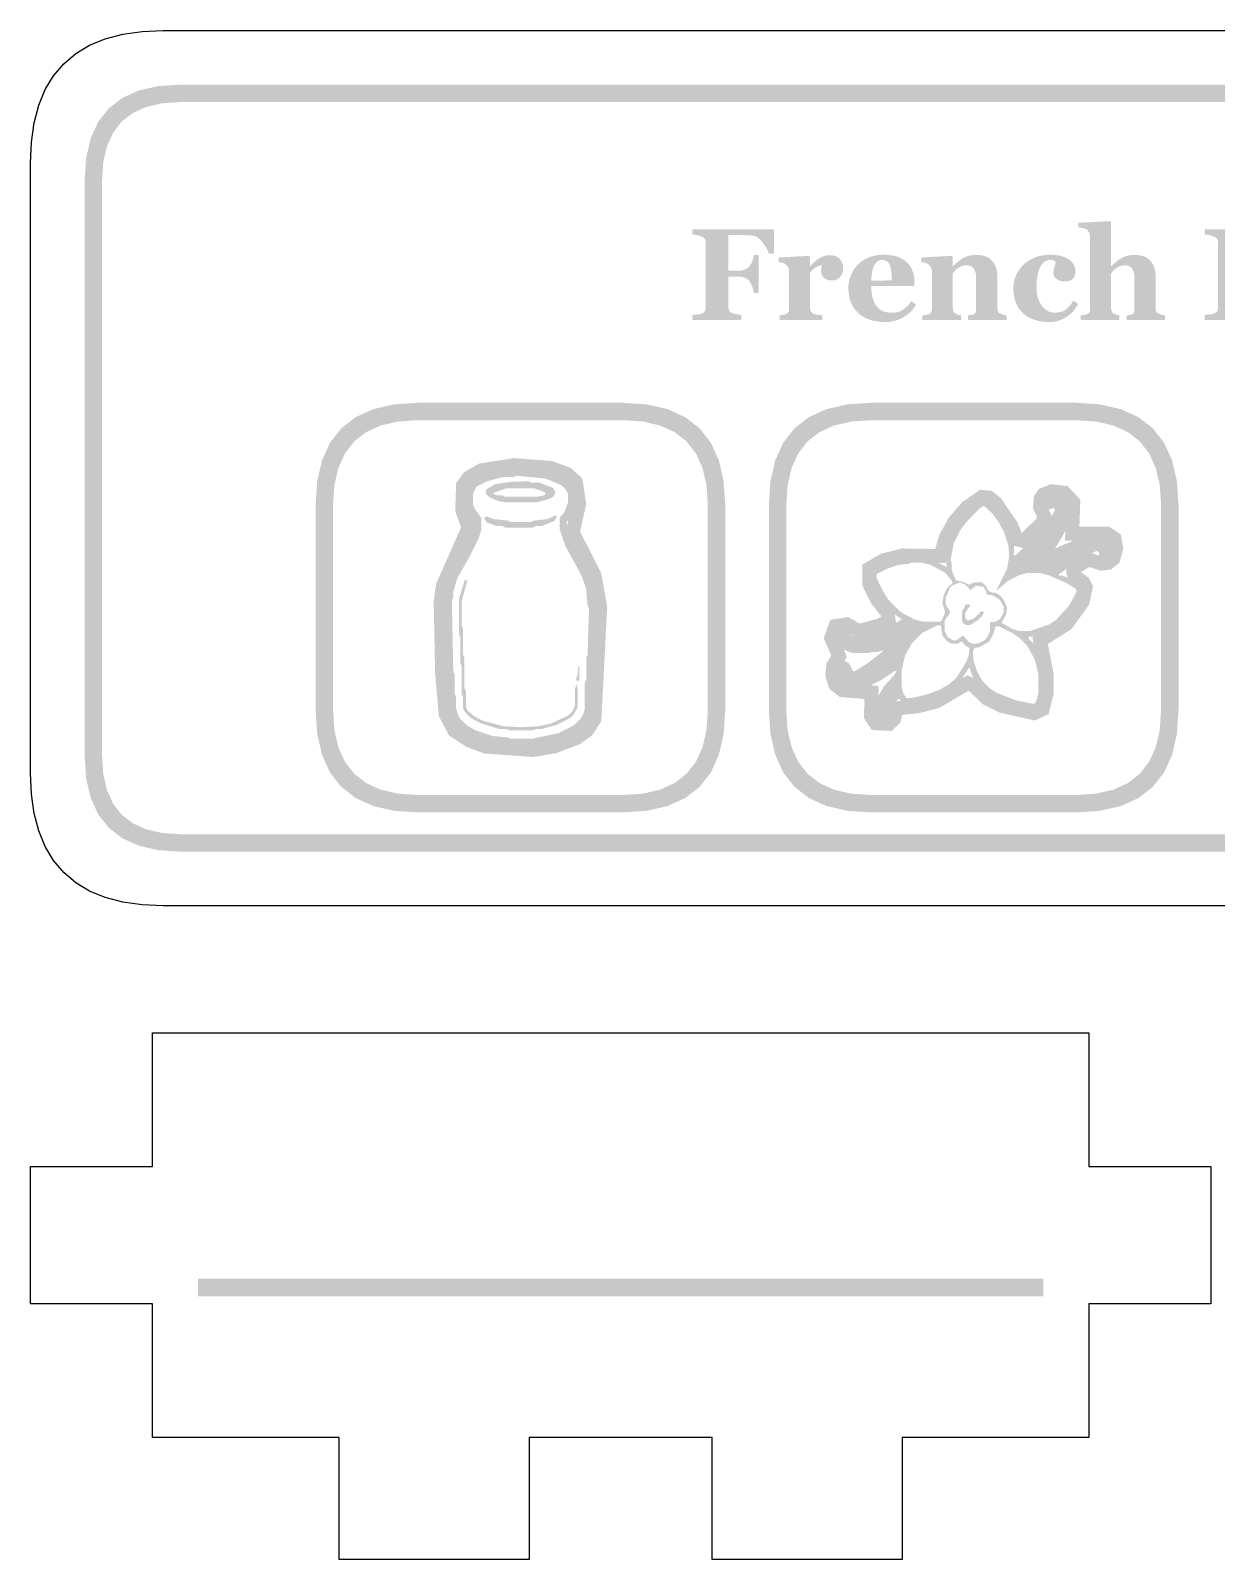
# Model space of a CAD drawing. Header units: millimetres. Extents: x 6 to 441, y 6 to 299.
# Drawn here: x 281.96 to 309.17, y 7.96 to 43.04 of the extents above; entities that cross this region are included whole.
import ezdxf

# ---------------------------------------------------------------- set-up
doc = ezdxf.new("R2010")
doc.units = ezdxf.units.MM
doc.layers.add('CUT', color=1, linetype='Continuous')
doc.layers.add('RASTER', color=7, linetype='Continuous')

msp = doc.modelspace()

# ---------------------------------------------------------------- hatches: boundary and pattern name
at = {"layer": 'RASTER'}
h = msp.add_hatch(color=7, dxfattribs=at)
h.paths.add_polyline_path([(283.2, 39.6), (283.234, 40.116), (283.338, 40.563), (283.509, 40.941), (283.75, 41.25), (284.059, 41.491), (284.438, 41.663), (284.884, 41.766), (285.4, 41.8), (342.6, 41.8), (343.116, 41.766), (343.563, 41.662), (343.941, 41.491), (344.25, 41.25), (344.491, 40.941), (344.663, 40.563), (344.766, 40.116), (344.8, 39.6), (344.8, 26.4), (344.766, 25.884), (344.662, 25.438), (344.491, 25.059), (344.25, 24.75), (343.941, 24.509), (343.563, 24.337), (343.116, 24.234), (342.6, 24.2), (285.4, 24.2), (284.884, 24.234), (284.438, 24.338), (284.059, 24.509), (283.75, 24.75), (283.509, 25.059), (283.338, 25.438), (283.234, 25.884), (283.2, 26.4)])
h.paths.add_polyline_path([(283.6, 39.6), (283.6, 26.4), (283.628, 25.978), (283.713, 25.612), (283.853, 25.303), (284.05, 25.05), (284.303, 24.853), (284.612, 24.713), (284.978, 24.628), (285.4, 24.6), (342.6, 24.6), (343.022, 24.628), (343.388, 24.713), (343.697, 24.853), (343.95, 25.05), (344.147, 25.303), (344.287, 25.612), (344.372, 25.978), (344.4, 26.4), (344.4, 39.6), (344.372, 40.022), (344.287, 40.388), (344.147, 40.697), (343.95, 40.95), (343.697, 41.147), (343.388, 41.287), (343.022, 41.372), (342.6, 41.4), (285.4, 41.4), (284.978, 41.372), (284.612, 41.287), (284.303, 41.147), (284.05, 40.95), (283.853, 40.697), (283.713, 40.388), (283.628, 40.022), (283.6, 39.6)], flags=0)
for points in [[(307.989, 36.4), (307.107, 36.4), (307.107, 36.507), (307.115, 36.508), (307.122, 36.508), (307.131, 36.509), (307.139, 36.51), (307.148, 36.511), (307.157, 36.512), (307.166, 36.513), (307.176, 36.514), (307.186, 36.515), (307.195, 36.517), (307.203, 36.518), (307.21, 36.52), (307.217, 36.522), (307.224, 36.524), (307.23, 36.526), (307.235, 36.529), (307.242, 36.533), (307.249, 36.538), (307.255, 36.543), (307.261, 36.549), (307.266, 36.555), (307.27, 36.561), (307.274, 36.568), (307.278, 36.576), (307.281, 36.584), (307.283, 36.593), (307.285, 36.603), (307.287, 36.614), (307.289, 36.626), (307.29, 36.638), (307.29, 36.652), (307.29, 36.667), (307.29, 37.352), (307.289, 37.389), (307.287, 37.423), (307.282, 37.455), (307.276, 37.484), (307.268, 37.511), (307.259, 37.536), (307.247, 37.558), (307.234, 37.578), (307.219, 37.595), (307.203, 37.61), (307.185, 37.623), (307.166, 37.634), (307.145, 37.642), (307.123, 37.648), (307.099, 37.651), (307.073, 37.652), (307.059, 37.652), (307.045, 37.651), (307.031, 37.65), (307.017, 37.648), (307.003, 37.646), (306.99, 37.643), (306.977, 37.639), (306.964, 37.635), (306.952, 37.63), (306.939, 37.625), (306.927, 37.619), (306.914, 37.613), (306.902, 37.607), (306.89, 37.599), (306.878, 37.592), (306.865, 37.584), (306.855, 37.576), (306.845, 37.569), (306.836, 37.561), (306.827, 37.554), (306.819, 37.546), (306.811, 37.539), (306.804, 37.531), (306.797, 37.524), (306.791, 37.516), (306.785, 37.509), (306.779, 37.501), (306.774, 37.495), (306.768, 37.488), (306.763, 37.482), (306.759, 37.475), (306.754, 37.469), (306.754, 36.683), (306.754, 36.67), (306.755, 36.657), (306.756, 36.645), (306.757, 36.634), (306.759, 36.624), (306.762, 36.614), (306.764, 36.605), (306.767, 36.597), (306.771, 36.589), (306.775, 36.582), (306.781, 36.575), (306.786, 36.568), (306.793, 36.562), (306.8, 36.556), (306.808, 36.55), (306.817, 36.545), (306.823, 36.542), (306.829, 36.539), (306.836, 36.536), (306.843, 36.533), (306.85, 36.53), (306.858, 36.527), (306.866, 36.524), (306.875, 36.522), (306.884, 36.519), (306.893, 36.517), (306.902, 36.515), (306.91, 36.513), (306.919, 36.511), (306.928, 36.509), (306.936, 36.508), (306.945, 36.507), (306.945, 36.4), (306.054, 36.4), (306.054, 36.507), (306.063, 36.508), (306.073, 36.508), (306.082, 36.509), (306.091, 36.51), (306.101, 36.511), (306.11, 36.512), (306.119, 36.513), (306.128, 36.514), (306.137, 36.515), (306.145, 36.517), (306.154, 36.518), (306.162, 36.52), (306.17, 36.522), (306.177, 36.524), (306.185, 36.526), (306.192, 36.529), (306.203, 36.534), (306.213, 36.539), (306.223, 36.544), (306.231, 36.55), (306.239, 36.557), (306.245, 36.564), (306.251, 36.571), (306.255, 36.579), (306.259, 36.588), (306.263, 36.597), (306.266, 36.607), (306.268, 36.618), (306.27, 36.629), (306.271, 36.641), (306.272, 36.653), (306.272, 36.667), (306.272, 38.3), (306.272, 38.312), (306.271, 38.324), (306.269, 38.336), (306.267, 38.348), (306.264, 38.361), (306.26, 38.374), (306.255, 38.386), (306.25, 38.4), (306.244, 38.412), (306.238, 38.424), (306.231, 38.435), (306.224, 38.446), (306.216, 38.455), (306.207, 38.464), (306.198, 38.472), (306.189, 38.479), (306.181, 38.483), (306.172, 38.488), (306.163, 38.492), (306.153, 38.496), (306.142, 38.499), (306.13, 38.503), (306.117, 38.506), (306.104, 38.509), (306.09, 38.511), (306.077, 38.514), (306.064, 38.516), (306.051, 38.518), (306.039, 38.519), (306.027, 38.521), (306.015, 38.522), (306.004, 38.523), (306.004, 38.629), (306.732, 38.668), (306.754, 38.644), (306.754, 37.636), (306.76, 37.636), (306.774, 37.649), (306.787, 37.661), (306.8, 37.672), (306.813, 37.684), (306.825, 37.695), (306.837, 37.706), (306.849, 37.716), (306.86, 37.726), (306.872, 37.736), (306.884, 37.747), (306.897, 37.757), (306.91, 37.767), (306.924, 37.777), (306.938, 37.787), (306.954, 37.797), (306.969, 37.808), (306.984, 37.816), (306.999, 37.825), (307.015, 37.833), (307.032, 37.84), (307.05, 37.848), (307.069, 37.855), (307.09, 37.861), (307.111, 37.868), (307.133, 37.874), (307.155, 37.879), (307.178, 37.883), (307.201, 37.886), (307.225, 37.889), (307.249, 37.891), (307.274, 37.892), (307.299, 37.893), (307.357, 37.891), (307.41, 37.884), (307.46, 37.874), (307.507, 37.859), (307.55, 37.839), (307.589, 37.816), (307.624, 37.788), (307.656, 37.756), (307.684, 37.721), (307.708, 37.683), (307.729, 37.642), (307.745, 37.599), (307.758, 37.552), (307.768, 37.503), (307.773, 37.452), (307.775, 37.398), (307.775, 36.68), (307.775, 36.667), (307.776, 36.654), (307.777, 36.642), (307.779, 36.631), (307.781, 36.621), (307.784, 36.611), (307.787, 36.602), (307.791, 36.593), (307.796, 36.586), (307.801, 36.578), (307.807, 36.571), (307.814, 36.564), (307.822, 36.558), (307.831, 36.552), (307.841, 36.547), (307.851, 36.542), (307.858, 36.539), (307.865, 36.536), (307.872, 36.534), (307.879, 36.531), (307.887, 36.529), (307.894, 36.526), (307.902, 36.524), (307.91, 36.522), (307.918, 36.519), (307.927, 36.517), (307.936, 36.515), (307.946, 36.514), (307.956, 36.512), (307.966, 36.51), (307.978, 36.508), (307.989, 36.507)], [(299.015, 37.923), (298.903, 37.923), (298.891, 37.954), (298.877, 37.985), (298.862, 38.017), (298.844, 38.049), (298.824, 38.081), (298.802, 38.114), (298.778, 38.148), (298.752, 38.182), (298.726, 38.214), (298.699, 38.243), (298.673, 38.267), (298.648, 38.288), (298.622, 38.305), (298.597, 38.318), (298.572, 38.327), (298.548, 38.332), (298.537, 38.334), (298.524, 38.335), (298.511, 38.336), (298.497, 38.338), (298.482, 38.339), (298.466, 38.34), (298.449, 38.341), (298.431, 38.342), (298.413, 38.343), (298.395, 38.344), (298.378, 38.345), (298.361, 38.346), (298.344, 38.346), (298.328, 38.347), (298.312, 38.347), (298.296, 38.347), (297.972, 38.347), (297.972, 37.531), (298.179, 37.531), (298.201, 37.531), (298.221, 37.532), (298.242, 37.534), (298.261, 37.536), (298.28, 37.539), (298.298, 37.542), (298.315, 37.546), (298.331, 37.551), (298.347, 37.556), (298.363, 37.562), (298.378, 37.57), (298.392, 37.578), (298.406, 37.588), (298.42, 37.598), (298.433, 37.609), (298.446, 37.622), (298.455, 37.632), (298.464, 37.643), (298.473, 37.656), (298.482, 37.671), (298.49, 37.687), (298.499, 37.704), (298.508, 37.723), (298.517, 37.744), (298.525, 37.765), (298.532, 37.785), (298.539, 37.805), (298.544, 37.824), (298.549, 37.842), (298.553, 37.859), (298.556, 37.875), (298.558, 37.891), (298.67, 37.891), (298.67, 37.017), (298.558, 37.017), (298.556, 37.034), (298.553, 37.051), (298.549, 37.07), (298.544, 37.09), (298.538, 37.11), (298.531, 37.132), (298.522, 37.154), (298.513, 37.177), (298.503, 37.2), (298.494, 37.22), (298.485, 37.239), (298.476, 37.256), (298.468, 37.27), (298.46, 37.283), (298.453, 37.294), (298.446, 37.302), (298.435, 37.314), (298.423, 37.324), (298.41, 37.334), (298.397, 37.343), (298.383, 37.351), (298.369, 37.359), (298.353, 37.366), (298.337, 37.372), (298.32, 37.377), (298.303, 37.382), (298.284, 37.386), (298.265, 37.389), (298.244, 37.391), (298.223, 37.393), (298.202, 37.394), (298.179, 37.395), (297.972, 37.395), (297.972, 36.706), (297.973, 36.693), (297.974, 36.681), (297.975, 36.669), (297.977, 36.657), (297.98, 36.646), (297.984, 36.636), (297.988, 36.626), (297.992, 36.616), (297.998, 36.607), (298.004, 36.598), (298.012, 36.59), (298.021, 36.582), (298.031, 36.575), (298.042, 36.568), (298.054, 36.561), (298.068, 36.555), (298.076, 36.552), (298.085, 36.549), (298.095, 36.546), (298.106, 36.543), (298.117, 36.54), (298.13, 36.537), (298.143, 36.534), (298.156, 36.531), (298.17, 36.528), (298.184, 36.526), (298.198, 36.524), (298.212, 36.521), (298.226, 36.519), (298.24, 36.518), (298.254, 36.516), (298.268, 36.514), (298.268, 36.4), (297.148, 36.4), (297.148, 36.514), (297.159, 36.515), (297.171, 36.517), (297.183, 36.518), (297.197, 36.52), (297.212, 36.521), (297.227, 36.523), (297.243, 36.525), (297.26, 36.527), (297.277, 36.529), (297.293, 36.531), (297.307, 36.533), (297.32, 36.536), (297.332, 36.538), (297.342, 36.541), (297.351, 36.544), (297.359, 36.546), (297.371, 36.552), (297.383, 36.558), (297.394, 36.564), (297.403, 36.571), (297.412, 36.578), (297.42, 36.586), (297.426, 36.595), (297.432, 36.604), (297.437, 36.613), (297.441, 36.623), (297.444, 36.634), (297.447, 36.645), (297.45, 36.657), (297.451, 36.67), (297.452, 36.683), (297.452, 36.697), (297.452, 38.164), (297.452, 38.176), (297.451, 38.188), (297.45, 38.199), (297.448, 38.21), (297.445, 38.221), (297.442, 38.231), (297.438, 38.241), (297.434, 38.251), (297.429, 38.26), (297.423, 38.269), (297.415, 38.277), (297.406, 38.285), (297.396, 38.293), (297.385, 38.3), (297.372, 38.307), (297.359, 38.313), (297.348, 38.317), (297.336, 38.322), (297.324, 38.326), (297.311, 38.33), (297.297, 38.334), (297.282, 38.338), (297.267, 38.342), (297.25, 38.345), (297.234, 38.349), (297.219, 38.352), (297.204, 38.355), (297.191, 38.357), (297.179, 38.36), (297.167, 38.362), (297.157, 38.363), (297.148, 38.364), (297.148, 38.479), (299.015, 38.479)], [(300.605, 37.585), (300.604, 37.558), (300.6, 37.531), (300.595, 37.505), (300.588, 37.481), (300.578, 37.456), (300.566, 37.433), (300.552, 37.411), (300.536, 37.39), (300.518, 37.37), (300.499, 37.353), (300.478, 37.338), (300.456, 37.326), (300.433, 37.317), (300.408, 37.311), (300.382, 37.307), (300.354, 37.305), (300.328, 37.306), (300.303, 37.309), (300.279, 37.313), (300.256, 37.319), (300.233, 37.326), (300.212, 37.336), (300.192, 37.347), (300.173, 37.359), (300.156, 37.374), (300.141, 37.39), (300.128, 37.407), (300.118, 37.426), (300.11, 37.447), (300.104, 37.47), (300.101, 37.494), (300.099, 37.519), (300.099, 37.532), (300.1, 37.543), (300.1, 37.554), (300.101, 37.565), (300.102, 37.574), (300.103, 37.583), (300.105, 37.591), (300.107, 37.599), (300.108, 37.606), (300.11, 37.613), (300.112, 37.62), (300.114, 37.627), (300.115, 37.633), (300.117, 37.64), (300.118, 37.646), (300.12, 37.652), (300.103, 37.651), (300.086, 37.648), (300.068, 37.644), (300.051, 37.639), (300.033, 37.633), (300.015, 37.625), (299.996, 37.616), (299.978, 37.606), (299.959, 37.594), (299.942, 37.582), (299.924, 37.568), (299.907, 37.554), (299.891, 37.539), (299.876, 37.523), (299.861, 37.506), (299.846, 37.488), (299.846, 36.684), (299.846, 36.672), (299.847, 36.66), (299.848, 36.648), (299.85, 36.637), (299.852, 36.627), (299.855, 36.617), (299.858, 36.608), (299.862, 36.599), (299.866, 36.591), (299.871, 36.583), (299.877, 36.576), (299.884, 36.569), (299.891, 36.563), (299.899, 36.557), (299.907, 36.551), (299.916, 36.546), (299.925, 36.543), (299.935, 36.539), (299.946, 36.535), (299.959, 36.532), (299.972, 36.528), (299.987, 36.525), (300.003, 36.522), (300.021, 36.519), (300.038, 36.517), (300.055, 36.514), (300.07, 36.512), (300.083, 36.511), (300.096, 36.509), (300.107, 36.508), (300.117, 36.507), (300.126, 36.507), (300.126, 36.4), (299.146, 36.4), (299.146, 36.507), (299.155, 36.508), (299.164, 36.509), (299.173, 36.509), (299.183, 36.51), (299.192, 36.511), (299.201, 36.513), (299.21, 36.514), (299.22, 36.515), (299.229, 36.516), (299.238, 36.518), (299.246, 36.519), (299.254, 36.521), (299.262, 36.523), (299.27, 36.525), (299.277, 36.527), (299.283, 36.529), (299.295, 36.533), (299.305, 36.538), (299.314, 36.543), (299.323, 36.549), (299.331, 36.556), (299.337, 36.563), (299.343, 36.571), (299.348, 36.579), (299.352, 36.587), (299.356, 36.597), (299.359, 36.607), (299.361, 36.618), (299.363, 36.629), (299.364, 36.641), (299.365, 36.653), (299.365, 36.667), (299.365, 37.519), (299.365, 37.532), (299.364, 37.545), (299.362, 37.557), (299.359, 37.569), (299.356, 37.581), (299.351, 37.592), (299.346, 37.603), (299.341, 37.614), (299.334, 37.624), (299.327, 37.633), (299.32, 37.643), (299.313, 37.651), (299.305, 37.659), (299.297, 37.667), (299.289, 37.674), (299.281, 37.68), (299.274, 37.685), (299.266, 37.689), (299.259, 37.693), (299.251, 37.696), (299.242, 37.7), (299.233, 37.703), (299.224, 37.707), (299.214, 37.71), (299.204, 37.712), (299.193, 37.715), (299.183, 37.717), (299.172, 37.719), (299.16, 37.721), (299.149, 37.723), (299.137, 37.724), (299.125, 37.726), (299.125, 37.833), (299.824, 37.871), (299.846, 37.849), (299.846, 37.636), (299.852, 37.636), (299.877, 37.665), (299.903, 37.692), (299.929, 37.717), (299.956, 37.741), (299.983, 37.763), (300.01, 37.784), (300.038, 37.803), (300.066, 37.82), (300.095, 37.836), (300.124, 37.849), (300.153, 37.861), (300.182, 37.87), (300.212, 37.877), (300.242, 37.883), (300.272, 37.886), (300.303, 37.887), (300.336, 37.886), (300.368, 37.882), (300.398, 37.875), (300.426, 37.866), (300.452, 37.854), (300.477, 37.839), (300.5, 37.822), (300.522, 37.803), (300.541, 37.781), (300.558, 37.757), (300.572, 37.733), (300.584, 37.706), (300.593, 37.678), (300.6, 37.649), (300.603, 37.618), (300.605, 37.585)], [(304.355, 36.4), (303.473, 36.4), (303.473, 36.507), (303.48, 36.508), (303.488, 36.508), (303.495, 36.509), (303.504, 36.51), (303.512, 36.511), (303.521, 36.512), (303.531, 36.513), (303.54, 36.514), (303.55, 36.515), (303.559, 36.517), (303.567, 36.518), (303.575, 36.52), (303.582, 36.522), (303.589, 36.524), (303.595, 36.526), (303.6, 36.529), (303.608, 36.533), (303.615, 36.538), (303.621, 36.543), (303.627, 36.549), (303.632, 36.555), (303.637, 36.561), (303.641, 36.568), (303.644, 36.576), (303.647, 36.584), (303.65, 36.593), (303.652, 36.603), (303.654, 36.614), (303.656, 36.626), (303.657, 36.638), (303.657, 36.652), (303.657, 36.667), (303.657, 37.352), (303.657, 37.388), (303.654, 37.422), (303.65, 37.454), (303.644, 37.483), (303.636, 37.51), (303.627, 37.535), (303.615, 37.557), (303.603, 37.577), (303.588, 37.595), (303.572, 37.61), (303.554, 37.623), (303.535, 37.634), (303.514, 37.642), (303.491, 37.648), (303.467, 37.651), (303.441, 37.652), (303.426, 37.652), (303.412, 37.651), (303.398, 37.65), (303.384, 37.648), (303.371, 37.646), (303.357, 37.643), (303.344, 37.639), (303.332, 37.635), (303.319, 37.63), (303.306, 37.625), (303.294, 37.619), (303.282, 37.613), (303.269, 37.607), (303.257, 37.599), (303.245, 37.592), (303.233, 37.584), (303.222, 37.576), (303.212, 37.569), (303.203, 37.561), (303.194, 37.554), (303.186, 37.546), (303.178, 37.539), (303.171, 37.531), (303.165, 37.524), (303.158, 37.516), (303.152, 37.509), (303.146, 37.501), (303.141, 37.495), (303.136, 37.488), (303.131, 37.482), (303.126, 37.475), (303.121, 37.469), (303.121, 36.683), (303.122, 36.67), (303.122, 36.658), (303.123, 36.647), (303.125, 36.636), (303.127, 36.625), (303.13, 36.615), (303.133, 36.606), (303.136, 36.597), (303.14, 36.589), (303.145, 36.581), (303.15, 36.574), (303.155, 36.567), (303.162, 36.561), (303.169, 36.555), (303.176, 36.55), (303.184, 36.545), (303.19, 36.542), (303.197, 36.539), (303.204, 36.536), (303.211, 36.533), (303.218, 36.53), (303.226, 36.527), (303.234, 36.524), (303.243, 36.522), (303.252, 36.519), (303.26, 36.517), (303.269, 36.515), (303.278, 36.513), (303.286, 36.511), (303.295, 36.509), (303.303, 36.508), (303.312, 36.507), (303.312, 36.4), (302.421, 36.4), (302.421, 36.507), (302.43, 36.508), (302.439, 36.509), (302.449, 36.509), (302.458, 36.51), (302.467, 36.511), (302.476, 36.513), (302.486, 36.514), (302.495, 36.515), (302.504, 36.516), (302.513, 36.518), (302.522, 36.519), (302.53, 36.521), (302.538, 36.523), (302.545, 36.525), (302.552, 36.527), (302.559, 36.529), (302.57, 36.533), (302.58, 36.538), (302.59, 36.543), (302.598, 36.549), (302.606, 36.556), (302.613, 36.563), (302.618, 36.571), (302.623, 36.579), (302.627, 36.587), (302.631, 36.597), (302.634, 36.607), (302.636, 36.618), (302.638, 36.629), (302.64, 36.641), (302.641, 36.653), (302.641, 36.667), (302.641, 37.519), (302.641, 37.53), (302.639, 37.542), (302.638, 37.553), (302.635, 37.564), (302.632, 37.575), (302.628, 37.586), (302.623, 37.597), (302.617, 37.608), (302.611, 37.619), (302.605, 37.629), (302.598, 37.639), (302.59, 37.648), (302.582, 37.657), (302.574, 37.665), (302.565, 37.673), (302.556, 37.68), (302.549, 37.685), (302.542, 37.689), (302.534, 37.693), (302.526, 37.696), (302.518, 37.7), (302.509, 37.703), (302.499, 37.707), (302.489, 37.71), (302.479, 37.712), (302.469, 37.715), (302.458, 37.717), (302.447, 37.719), (302.436, 37.721), (302.424, 37.723), (302.413, 37.724), (302.401, 37.726), (302.401, 37.833), (303.099, 37.871), (303.121, 37.849), (303.121, 37.636), (303.127, 37.636), (303.138, 37.646), (303.149, 37.656), (303.16, 37.666), (303.173, 37.677), (303.185, 37.688), (303.199, 37.699), (303.212, 37.712), (303.227, 37.724), (303.241, 37.737), (303.256, 37.749), (303.27, 37.76), (303.283, 37.771), (303.297, 37.781), (303.31, 37.79), (303.323, 37.799), (303.335, 37.808), (303.349, 37.816), (303.364, 37.825), (303.381, 37.833), (303.398, 37.84), (303.416, 37.848), (303.435, 37.855), (303.456, 37.861), (303.477, 37.868), (303.499, 37.874), (303.522, 37.879), (303.545, 37.883), (303.568, 37.886), (303.592, 37.889), (303.616, 37.891), (303.64, 37.892), (303.665, 37.893), (303.723, 37.891), (303.777, 37.884), (303.827, 37.874), (303.874, 37.859), (303.917, 37.84), (303.956, 37.816), (303.991, 37.789), (304.023, 37.757), (304.051, 37.722), (304.075, 37.684), (304.096, 37.643), (304.112, 37.6), (304.126, 37.553), (304.135, 37.504), (304.14, 37.452), (304.142, 37.398), (304.142, 36.68), (304.143, 36.667), (304.143, 36.654), (304.145, 36.642), (304.146, 36.631), (304.149, 36.621), (304.151, 36.611), (304.155, 36.602), (304.158, 36.593), (304.163, 36.586), (304.168, 36.578), (304.174, 36.571), (304.182, 36.564), (304.189, 36.558), (304.198, 36.552), (304.208, 36.547), (304.219, 36.542), (304.225, 36.54), (304.231, 36.537), (304.238, 36.534), (304.245, 36.532), (304.252, 36.529), (304.26, 36.527), (304.268, 36.524), (304.276, 36.522), (304.285, 36.519), (304.294, 36.517), (304.304, 36.515), (304.313, 36.513), (304.323, 36.511), (304.333, 36.509), (304.344, 36.508), (304.355, 36.507)], [(305.327, 36.353), (305.277, 36.354), (305.229, 36.357), (305.181, 36.361), (305.136, 36.368), (305.091, 36.376), (305.049, 36.386), (305.008, 36.399), (304.968, 36.412), (304.93, 36.428), (304.893, 36.445), (304.858, 36.463), (304.826, 36.483), (304.794, 36.503), (304.765, 36.526), (304.737, 36.549), (304.711, 36.574), (304.686, 36.601), (304.663, 36.629), (304.642, 36.658), (304.622, 36.688), (304.604, 36.719), (304.588, 36.752), (304.573, 36.785), (304.56, 36.82), (304.548, 36.856), (304.538, 36.893), (304.529, 36.93), (304.522, 36.969), (304.517, 37.008), (304.513, 37.048), (304.511, 37.088), (304.51, 37.129), (304.511, 37.167), (304.514, 37.205), (304.519, 37.242), (304.525, 37.278), (304.534, 37.314), (304.544, 37.35), (304.557, 37.385), (304.571, 37.42), (304.587, 37.453), (304.604, 37.486), (304.622, 37.518), (304.642, 37.549), (304.664, 37.578), (304.686, 37.607), (304.71, 37.635), (304.736, 37.661), (304.763, 37.687), (304.792, 37.712), (304.823, 37.735), (304.856, 37.757), (304.89, 37.778), (304.925, 37.797), (304.963, 37.815), (305.001, 37.832), (305.042, 37.847), (305.083, 37.86), (305.125, 37.871), (305.169, 37.88), (305.213, 37.887), (305.258, 37.892), (305.305, 37.895), (305.352, 37.896), (305.418, 37.894), (305.48, 37.889), (305.539, 37.881), (305.594, 37.87), (305.645, 37.856), (305.693, 37.838), (305.738, 37.818), (305.779, 37.794), (305.815, 37.767), (305.847, 37.738), (305.874, 37.707), (305.896, 37.674), (305.913, 37.639), (305.926, 37.601), (305.933, 37.561), (305.935, 37.519), (305.934, 37.493), (305.932, 37.469), (305.927, 37.446), (305.921, 37.424), (305.914, 37.403), (305.904, 37.384), (305.893, 37.366), (305.88, 37.349), (305.864, 37.334), (305.847, 37.321), (305.827, 37.31), (305.804, 37.301), (305.779, 37.294), (305.751, 37.289), (305.721, 37.286), (305.688, 37.285), (305.661, 37.286), (305.635, 37.288), (305.61, 37.292), (305.587, 37.298), (305.564, 37.305), (305.543, 37.314), (305.523, 37.325), (305.504, 37.337), (305.487, 37.351), (305.472, 37.366), (305.459, 37.382), (305.448, 37.398), (305.44, 37.416), (305.435, 37.435), (305.431, 37.454), (305.43, 37.475), (305.43, 37.493), (305.431, 37.511), (305.433, 37.529), (305.436, 37.547), (305.439, 37.564), (305.443, 37.582), (305.448, 37.6), (305.453, 37.617), (305.459, 37.634), (305.464, 37.65), (305.468, 37.665), (305.472, 37.679), (305.475, 37.692), (305.478, 37.704), (305.48, 37.715), (305.481, 37.724), (305.477, 37.731), (305.473, 37.737), (305.468, 37.742), (305.463, 37.747), (305.458, 37.752), (305.452, 37.757), (305.446, 37.761), (305.44, 37.765), (305.434, 37.768), (305.426, 37.771), (305.418, 37.773), (305.408, 37.775), (305.398, 37.776), (305.387, 37.778), (305.375, 37.778), (305.363, 37.778), (305.346, 37.778), (305.33, 37.776), (305.315, 37.774), (305.3, 37.771), (305.285, 37.766), (305.27, 37.761), (305.256, 37.755), (305.242, 37.748), (305.229, 37.739), (305.216, 37.729), (305.203, 37.718), (305.19, 37.705), (305.178, 37.691), (305.165, 37.675), (305.153, 37.658), (305.141, 37.639), (305.13, 37.62), (305.12, 37.6), (305.11, 37.577), (305.101, 37.554), (305.092, 37.528), (305.084, 37.501), (305.076, 37.473), (305.069, 37.443), (305.062, 37.411), (305.057, 37.378), (305.052, 37.344), (305.049, 37.307), (305.046, 37.27), (305.043, 37.23), (305.042, 37.19), (305.042, 37.147), (305.044, 37.083), (305.049, 37.023), (305.059, 36.966), (305.072, 36.912), (305.09, 36.861), (305.111, 36.813), (305.135, 36.768), (305.164, 36.727), (305.195, 36.689), (305.228, 36.657), (305.262, 36.629), (305.298, 36.607), (305.336, 36.589), (305.374, 36.577), (305.415, 36.569), (305.456, 36.567), (305.496, 36.568), (305.533, 36.572), (305.569, 36.577), (305.602, 36.585), (305.634, 36.595), (305.663, 36.608), (305.69, 36.623), (305.715, 36.64), (305.738, 36.659), (305.761, 36.68), (305.784, 36.702), (305.805, 36.727), (305.826, 36.754), (305.847, 36.782), (305.866, 36.813), (305.885, 36.845), (305.995, 36.769), (305.984, 36.747), (305.972, 36.725), (305.959, 36.704), (305.946, 36.684), (305.932, 36.663), (305.917, 36.644), (305.902, 36.625), (305.887, 36.606), (305.871, 36.588), (305.854, 36.57), (305.836, 36.553), (305.818, 36.536), (305.799, 36.52), (305.778, 36.504), (305.758, 36.489), (305.736, 36.475), (305.713, 36.46), (305.69, 36.447), (305.666, 36.434), (305.643, 36.422), (305.62, 36.411), (305.596, 36.401), (305.572, 36.392), (305.549, 36.384), (305.524, 36.377), (305.499, 36.37), (305.473, 36.365), (305.446, 36.361), (305.418, 36.357), (305.388, 36.355), (305.358, 36.354), (305.327, 36.353)], [(285.8, 14.4), (305.2, 14.4), (305.2, 14), (285.8, 14)]]:
    msp.add_hatch(color=7, dxfattribs=at).paths.add_polyline_path(points)
h = msp.add_hatch(color=7, dxfattribs=at)
h.paths.add_polyline_path([(310.85, 37.959), (310.849, 37.915), (310.845, 37.874), (310.84, 37.834), (310.832, 37.795), (310.822, 37.758), (310.809, 37.723), (310.794, 37.689), (310.777, 37.656), (310.758, 37.625), (310.738, 37.596), (310.715, 37.568), (310.691, 37.541), (310.665, 37.516), (310.638, 37.493), (310.608, 37.471), (310.577, 37.45), (310.544, 37.43), (310.509, 37.412), (310.473, 37.395), (310.436, 37.38), (310.398, 37.365), (310.359, 37.353), (310.318, 37.342), (310.276, 37.332), (310.233, 37.323), (310.189, 37.316), (310.144, 37.309), (310.097, 37.304), (310.049, 37.3), (309.999, 37.297), (309.948, 37.296), (309.896, 37.295), (309.726, 37.295), (309.726, 36.711), (309.727, 36.698), (309.728, 36.685), (309.729, 36.673), (309.731, 36.661), (309.734, 36.65), (309.737, 36.639), (309.741, 36.629), (309.746, 36.619), (309.752, 36.61), (309.758, 36.601), (309.766, 36.592), (309.775, 36.584), (309.785, 36.576), (309.796, 36.569), (309.808, 36.563), (309.822, 36.557), (309.829, 36.554), (309.838, 36.551), (309.849, 36.548), (309.86, 36.545), (309.872, 36.542), (309.886, 36.538), (309.901, 36.535), (309.917, 36.532), (309.933, 36.529), (309.948, 36.526), (309.963, 36.523), (309.978, 36.521), (309.991, 36.519), (310.004, 36.517), (310.016, 36.515), (310.028, 36.514), (310.028, 36.4), (308.902, 36.4), (308.902, 36.514), (308.913, 36.515), (308.925, 36.517), (308.937, 36.518), (308.951, 36.52), (308.966, 36.521), (308.981, 36.523), (308.997, 36.525), (309.014, 36.527), (309.031, 36.529), (309.047, 36.531), (309.061, 36.533), (309.074, 36.536), (309.086, 36.538), (309.096, 36.541), (309.105, 36.544), (309.113, 36.546), (309.126, 36.553), (309.139, 36.559), (309.15, 36.566), (309.16, 36.572), (309.169, 36.58), (309.176, 36.587), (309.183, 36.595), (309.188, 36.604), (309.192, 36.612), (309.196, 36.622), (309.199, 36.633), (309.202, 36.644), (309.204, 36.656), (309.205, 36.669), (309.206, 36.683), (309.206, 36.697), (309.206, 38.164), (309.206, 38.176), (309.205, 38.188), (309.204, 38.2), (309.202, 38.211), (309.199, 38.222), (309.196, 38.233), (309.193, 38.243), (309.189, 38.252), (309.184, 38.261), (309.177, 38.27), (309.17, 38.279), (309.161, 38.287), (309.151, 38.294), (309.139, 38.301), (309.127, 38.308), (309.113, 38.315), (309.102, 38.319), (309.09, 38.323), (309.078, 38.327), (309.065, 38.331), (309.051, 38.335), (309.036, 38.339), (309.02, 38.343), (309.003, 38.346), (308.987, 38.349), (308.972, 38.352), (308.957, 38.355), (308.944, 38.358), (308.932, 38.36), (308.921, 38.362), (308.911, 38.363), (308.902, 38.364), (308.902, 38.479), (310.049, 38.479), (310.146, 38.477), (310.237, 38.471), (310.322, 38.461), (310.401, 38.447), (310.473, 38.429), (310.538, 38.407), (310.598, 38.38), (310.651, 38.35), (310.697, 38.316), (310.738, 38.278), (310.772, 38.235), (310.8, 38.188), (310.822, 38.137), (310.837, 38.082), (310.847, 38.022), (310.85, 37.959)])
h.paths.add_polyline_path([(310.279, 37.884), (310.277, 37.941), (310.273, 37.994), (310.265, 38.043), (310.255, 38.088), (310.242, 38.13), (310.225, 38.167), (310.206, 38.202), (310.184, 38.232), (310.158, 38.258), (310.128, 38.281), (310.093, 38.301), (310.053, 38.317), (310.008, 38.329), (309.96, 38.338), (309.906, 38.344), (309.848, 38.345), (309.726, 38.345), (309.726, 37.433), (309.788, 37.433), (309.846, 37.434), (309.901, 37.44), (309.952, 37.448), (309.999, 37.46), (310.043, 37.476), (310.084, 37.495), (310.12, 37.517), (310.153, 37.543), (310.183, 37.573), (310.208, 37.606), (310.23, 37.643), (310.247, 37.684), (310.261, 37.728), (310.271, 37.776), (310.277, 37.828), (310.279, 37.884)], flags=0)
h = msp.add_hatch(color=7, dxfattribs=at)
h.paths.add_polyline_path([(302.281, 36.75), (302.267, 36.729), (302.254, 36.709), (302.239, 36.689), (302.224, 36.669), (302.208, 36.649), (302.192, 36.63), (302.175, 36.611), (302.157, 36.593), (302.138, 36.574), (302.119, 36.557), (302.1, 36.54), (302.079, 36.524), (302.058, 36.508), (302.037, 36.494), (302.015, 36.479), (301.992, 36.466), (301.967, 36.452), (301.943, 36.44), (301.918, 36.428), (301.893, 36.417), (301.868, 36.407), (301.843, 36.398), (301.819, 36.389), (301.793, 36.382), (301.768, 36.375), (301.741, 36.369), (301.714, 36.364), (301.686, 36.36), (301.656, 36.357), (301.626, 36.355), (301.595, 36.354), (301.563, 36.353), (301.509, 36.354), (301.458, 36.357), (301.408, 36.362), (301.361, 36.369), (301.315, 36.377), (301.271, 36.388), (301.229, 36.4), (301.188, 36.415), (301.15, 36.431), (301.113, 36.448), (301.078, 36.467), (301.045, 36.487), (301.013, 36.508), (300.983, 36.531), (300.955, 36.555), (300.928, 36.58), (300.904, 36.607), (300.88, 36.635), (300.859, 36.663), (300.839, 36.694), (300.821, 36.725), (300.804, 36.757), (300.789, 36.791), (300.775, 36.826), (300.764, 36.861), (300.753, 36.898), (300.745, 36.935), (300.737, 36.973), (300.732, 37.012), (300.728, 37.051), (300.726, 37.091), (300.725, 37.132), (300.726, 37.17), (300.728, 37.206), (300.733, 37.243), (300.739, 37.279), (300.746, 37.314), (300.756, 37.35), (300.767, 37.384), (300.78, 37.419), (300.794, 37.453), (300.81, 37.485), (300.827, 37.517), (300.846, 37.548), (300.866, 37.578), (300.888, 37.607), (300.911, 37.635), (300.936, 37.663), (300.962, 37.688), (300.989, 37.712), (301.018, 37.735), (301.048, 37.757), (301.081, 37.777), (301.114, 37.796), (301.15, 37.814), (301.187, 37.831), (301.225, 37.846), (301.265, 37.859), (301.306, 37.87), (301.348, 37.879), (301.391, 37.887), (301.435, 37.892), (301.48, 37.895), (301.526, 37.896), (301.576, 37.895), (301.624, 37.892), (301.67, 37.889), (301.713, 37.883), (301.754, 37.876), (301.793, 37.868), (301.829, 37.857), (301.863, 37.846), (301.895, 37.833), (301.926, 37.819), (301.956, 37.803), (301.984, 37.786), (302.01, 37.769), (302.035, 37.75), (302.059, 37.729), (302.081, 37.708), (302.101, 37.687), (302.12, 37.664), (302.138, 37.641), (302.153, 37.617), (302.168, 37.592), (302.181, 37.566), (302.193, 37.539), (302.203, 37.511), (302.212, 37.483), (302.22, 37.454), (302.226, 37.424), (302.231, 37.395), (302.236, 37.365), (302.239, 37.335), (302.24, 37.304), (302.241, 37.273), (302.241, 37.178), (301.251, 37.178), (301.253, 37.105), (301.258, 37.037), (301.267, 36.973), (301.28, 36.913), (301.296, 36.859), (301.316, 36.808), (301.339, 36.762), (301.366, 36.721), (301.398, 36.684), (301.433, 36.652), (301.472, 36.625), (301.516, 36.603), (301.564, 36.586), (301.617, 36.574), (301.673, 36.567), (301.734, 36.564), (301.768, 36.565), (301.801, 36.569), (301.833, 36.575), (301.865, 36.583), (301.895, 36.594), (301.925, 36.606), (301.954, 36.622), (301.982, 36.64), (302.009, 36.659), (302.035, 36.68), (302.06, 36.702), (302.083, 36.725), (302.106, 36.75), (302.128, 36.775), (302.149, 36.802), (302.169, 36.831)])
h.paths.add_polyline_path([(301.721, 37.307), (301.721, 37.329), (301.72, 37.351), (301.72, 37.373), (301.719, 37.396), (301.718, 37.418), (301.716, 37.441), (301.714, 37.464), (301.712, 37.487), (301.71, 37.509), (301.707, 37.531), (301.704, 37.551), (301.7, 37.571), (301.696, 37.589), (301.692, 37.606), (301.687, 37.623), (301.681, 37.638), (301.675, 37.654), (301.668, 37.67), (301.66, 37.685), (301.652, 37.698), (301.643, 37.711), (301.634, 37.722), (301.624, 37.732), (301.613, 37.742), (301.602, 37.75), (301.59, 37.757), (301.578, 37.763), (301.564, 37.768), (301.55, 37.772), (301.536, 37.775), (301.52, 37.776), (301.504, 37.777), (301.477, 37.775), (301.451, 37.77), (301.426, 37.761), (301.403, 37.748), (301.381, 37.732), (301.361, 37.713), (301.342, 37.689), (301.324, 37.663), (301.308, 37.632), (301.294, 37.597), (301.282, 37.558), (301.272, 37.515), (301.264, 37.468), (301.258, 37.416), (301.253, 37.361), (301.251, 37.301)], flags=0)
h = msp.add_hatch(color=7, dxfattribs=at)
h.paths.add_polyline_path([(288.5, 32.15), (288.537, 32.701), (288.647, 33.178), (288.83, 33.582), (289.088, 33.912), (289.418, 34.17), (289.822, 34.353), (290.299, 34.463), (290.85, 34.5), (295.55, 34.5), (296.101, 34.463), (296.578, 34.353), (296.982, 34.17), (297.313, 33.912), (297.57, 33.582), (297.753, 33.178), (297.863, 32.701), (297.9, 32.15), (297.9, 27.45), (297.863, 26.899), (297.753, 26.422), (297.57, 26.018), (297.313, 25.688), (296.982, 25.43), (296.578, 25.247), (296.101, 25.137), (295.55, 25.1), (290.85, 25.1), (290.299, 25.137), (289.822, 25.247), (289.418, 25.43), (289.088, 25.688), (288.83, 26.018), (288.647, 26.422), (288.537, 26.899), (288.5, 27.45)])
h.paths.add_polyline_path([(288.9, 32.15), (288.9, 27.45), (288.93, 26.993), (289.022, 26.597), (289.174, 26.262), (289.388, 25.987), (289.662, 25.774), (289.997, 25.622), (290.393, 25.53), (290.85, 25.5), (295.55, 25.5), (296.007, 25.53), (296.403, 25.622), (296.738, 25.774), (297.013, 25.987), (297.226, 26.262), (297.378, 26.597), (297.47, 26.993), (297.5, 27.45), (297.5, 32.15), (297.47, 32.607), (297.378, 33.003), (297.226, 33.338), (297.013, 33.613), (296.738, 33.826), (296.403, 33.978), (296.007, 34.07), (295.55, 34.1), (290.85, 34.1), (290.393, 34.07), (289.997, 33.978), (289.662, 33.826), (289.388, 33.613), (289.174, 33.338), (289.022, 33.003), (288.93, 32.607), (288.9, 32.15)], flags=0)
h = msp.add_hatch(color=7, dxfattribs=at)
h.paths.add_polyline_path([(298.9, 32.15), (298.937, 32.701), (299.047, 33.178), (299.23, 33.582), (299.487, 33.912), (299.818, 34.17), (300.222, 34.353), (300.699, 34.463), (301.25, 34.5), (305.95, 34.5), (306.501, 34.463), (306.978, 34.353), (307.382, 34.17), (307.713, 33.912), (307.97, 33.582), (308.153, 33.178), (308.263, 32.701), (308.3, 32.15), (308.3, 27.45), (308.263, 26.899), (308.153, 26.422), (307.97, 26.018), (307.713, 25.688), (307.382, 25.43), (306.978, 25.247), (306.501, 25.137), (305.95, 25.1), (301.25, 25.1), (300.699, 25.137), (300.222, 25.247), (299.818, 25.43), (299.488, 25.688), (299.23, 26.018), (299.047, 26.422), (298.937, 26.899), (298.9, 27.45)])
h.paths.add_polyline_path([(299.3, 32.15), (299.3, 27.45), (299.33, 26.993), (299.422, 26.597), (299.574, 26.262), (299.788, 25.987), (300.062, 25.774), (300.397, 25.622), (300.793, 25.53), (301.25, 25.5), (305.95, 25.5), (306.407, 25.53), (306.803, 25.622), (307.138, 25.774), (307.413, 25.987), (307.626, 26.262), (307.778, 26.597), (307.87, 26.993), (307.9, 27.45), (307.9, 32.15), (307.87, 32.607), (307.778, 33.003), (307.626, 33.338), (307.412, 33.613), (307.138, 33.826), (306.803, 33.978), (306.407, 34.07), (305.95, 34.1), (301.25, 34.1), (300.793, 34.07), (300.397, 33.978), (300.062, 33.826), (299.788, 33.613), (299.574, 33.338), (299.422, 33.003), (299.33, 32.607), (299.3, 32.15)], flags=0)
h = msp.add_hatch(color=7, dxfattribs=at)
h.paths.add_polyline_path([(293.046, 33.23), (293.928, 33.163), (294.354, 33.007), (294.621, 32.765), (294.711, 32.178), (294.57, 31.543), (295.052, 30.594), (295.191, 29.817), (295.056, 27.191), (294.853, 26.876), (294.571, 26.67), (294.026, 26.46), (293.497, 26.371), (292.376, 26.451), (291.962, 26.603), (291.562, 26.864), (291.329, 27.308), (291.242, 28.289), (291.21, 29.945), (291.266, 30.346), (291.839, 31.643), (291.703, 32.009), (291.725, 32.655), (291.909, 32.909), (292.25, 33.104)])
h.paths.add_polyline_path([(293.059, 32.908), (292.358, 32.797), (292.128, 32.665), (292.042, 32.546), (292.025, 32.062), (292.185, 31.632), (291.576, 30.257), (291.53, 29.926), (291.562, 28.307), (291.642, 27.4), (291.807, 27.086), (292.107, 26.891), (292.444, 26.767), (293.481, 26.693), (293.941, 26.771), (294.417, 26.953), (294.616, 27.1), (294.741, 27.292), (294.869, 29.797), (294.745, 30.491), (294.232, 31.501), (294.386, 32.189), (294.322, 32.604), (294.185, 32.728), (293.859, 32.847), (293.059, 32.908)], flags=0)
h = msp.add_hatch(color=7, dxfattribs=at)
h.paths.add_polyline_path([(292.856, 32.976), (293.521, 32.986), (293.585, 32.954), (293.714, 32.954), (294.067, 32.858), (294.301, 32.739), (294.366, 32.674), (294.452, 32.504), (294.484, 32.28), (294.452, 32.215), (294.452, 32.055), (294.366, 31.885), (294.26, 31.766), (294.292, 31.509), (294.475, 31.114), (294.838, 30.449), (294.934, 30), (294.934, 28.972), (294.902, 28.908), (294.902, 28.234), (294.87, 28.17), (294.87, 27.495), (294.838, 27.335), (294.751, 27.165), (294.526, 26.94), (294.067, 26.725), (293.65, 26.628), (293.425, 26.628), (293.361, 26.596), (293.039, 26.596), (292.975, 26.628), (292.558, 26.66), (292.237, 26.757), (291.874, 26.94), (291.681, 27.132), (291.595, 27.303), (291.53, 27.559), (291.498, 28.523), (291.466, 28.587), (291.466, 30.096), (291.595, 30.546), (292.076, 31.445), (292.14, 31.669), (292.131, 31.788), (292.034, 31.885), (291.948, 32.055), (291.916, 32.408), (292.034, 32.674), (292.163, 32.771), (292.526, 32.922)])
h.paths.add_polyline_path([(293.104, 32.825), (293.039, 32.793), (292.783, 32.793), (292.429, 32.697), (292.195, 32.578), (292.108, 32.408), (292.108, 32.183), (292.14, 32.087), (292.301, 31.862), (292.301, 31.573), (292.237, 31.38), (292.034, 30.973), (291.755, 30.481), (291.659, 30.16), (291.659, 30.032), (291.627, 29.968), (291.659, 28.33), (291.691, 28.266), (291.691, 27.816), (291.723, 27.752), (291.723, 27.495), (291.755, 27.367), (291.81, 27.261), (291.97, 27.1), (292.173, 26.982), (292.558, 26.853), (292.911, 26.821), (292.975, 26.789), (293.457, 26.789), (294.067, 26.917), (294.43, 27.1), (294.59, 27.261), (294.645, 27.367), (294.677, 27.463), (294.677, 28.073), (294.709, 28.137), (294.709, 28.651), (294.741, 28.715), (294.773, 29.775), (294.741, 29.839), (294.709, 30.225), (294.613, 30.514), (294.227, 31.22), (294.099, 31.605), (294.099, 31.862), (294.205, 31.981), (294.292, 32.215), (294.292, 32.408), (294.237, 32.514), (294.141, 32.61), (293.778, 32.761)], flags=0)
h.paths.add_polyline_path([(292.985, 32.687), (293.393, 32.697), (293.457, 32.665), (293.65, 32.665), (293.948, 32.546), (294.003, 32.44), (293.961, 32.353), (293.884, 32.302), (293.585, 32.215), (292.847, 32.215), (292.686, 32.247), (292.484, 32.334), (292.42, 32.398), (292.397, 32.44), (292.42, 32.514), (292.622, 32.633)], flags=0)
h.paths.add_polyline_path([(292.879, 32.536), (292.567, 32.43), (292.654, 32.376), (292.783, 32.376), (292.847, 32.344), (293.585, 32.344), (293.746, 32.376), (293.778, 32.408), (293.755, 32.45), (293.521, 32.536)], flags=0)
h.paths.add_polyline_path([(294.012, 31.917), (294.035, 31.894), (293.98, 31.788), (293.682, 31.669), (293.553, 31.669), (293.489, 31.637), (292.847, 31.637), (292.783, 31.669), (292.654, 31.669), (292.42, 31.756), (292.365, 31.862), (292.429, 31.894), (292.59, 31.83), (292.911, 31.798), (292.975, 31.766), (293.457, 31.766), (293.521, 31.798), (293.81, 31.83)], flags=0)
h.paths.add_polyline_path([(291.925, 30.44), (291.98, 30.417), (291.851, 29.936), (291.851, 29.39), (291.884, 29.325), (291.884, 28.715), (291.916, 28.651), (291.916, 27.945), (291.948, 27.881), (291.948, 27.527), (292.002, 27.421), (292.163, 27.293), (292.333, 27.206), (292.815, 27.078), (293.21, 27.055), (293.617, 27.078), (293.906, 27.142), (294.301, 27.325), (294.398, 27.421), (294.452, 27.559), (294.452, 27.945), (294.507, 28.064), (294.516, 27.527), (294.43, 27.357), (294.333, 27.261), (294.035, 27.11), (293.682, 27.014), (293.553, 27.014), (293.489, 26.982), (292.943, 26.982), (292.879, 27.014), (292.718, 27.014), (292.301, 27.142), (292.067, 27.261), (291.938, 27.389), (291.884, 27.495), (291.884, 27.752), (291.851, 27.816), (291.851, 28.459), (291.819, 28.523), (291.819, 29.133), (291.787, 29.197), (291.787, 30)], flags=0)
h.paths.add_polyline_path([(294.526, 28.449), (294.549, 28.426), (294.549, 28.137), (294.516, 28.105), (294.484, 28.137), (294.484, 28.202), (294.516, 28.266)], flags=0)
h = msp.add_hatch(color=7, dxfattribs=at)
h.paths.add_polyline_path([(305.368, 32.633), (305.757, 32.587), (306.047, 32.275), (306.026, 31.659), (306.708, 31.659), (306.978, 31.473), (307.032, 31.142), (306.945, 30.831), (306.751, 30.673), (306.511, 30.648), (306.257, 30.73), (306.061, 30.617), (306.057, 30.607), (306.054, 30.617), (306.244, 30.482), (306.34, 30.29), (306.246, 29.861), (305.839, 29.302), (305.302, 28.964), (305.433, 28.296), (305.433, 27.809), (305.319, 27.353), (304.997, 27.209), (304.19, 27.392), (303.814, 27.579), (303.506, 27.876), (303.477, 27.889), (302.807, 27.496), (302.328, 27.373), (301.962, 27.341), (301.913, 27.156), (301.726, 26.969), (301.261, 26.992), (301.082, 27.261), (301.093, 27.704), (300.53, 27.747), (300.287, 27.935), (300.193, 28.237), (300.221, 28.526), (300.332, 28.697), (300.16, 29.103), (300.312, 29.52), (300.723, 29.582), (300.988, 29.435), (301.404, 29.548), (301.475, 29.593), (301.471, 29.615), (301.252, 29.889), (301.049, 30.292), (301.049, 30.789), (301.466, 31.032), (301.953, 31.157), (302.717, 31.146), (302.815, 31.477), (303.031, 31.865), (303.337, 32.223), (303.75, 32.504), (304.011, 32.481), (304.216, 32.32), (304.599, 31.767), (304.703, 31.504), (304.699, 31.505), (305.036, 31.837), (305.05, 31.884), (304.959, 32.089), (304.982, 32.352), (305.095, 32.522)])
h.paths.add_polyline_path([(305.412, 32.306), (305.307, 32.263), (305.293, 32.242), (305.285, 32.143), (305.39, 31.907), (305.319, 31.667), (304.8, 31.154), (304.467, 31.229), (304.315, 31.615), (303.98, 32.098), (303.888, 32.171), (303.836, 32.175), (303.552, 31.983), (303.295, 31.681), (303.112, 31.352), (302.955, 30.822), (301.991, 30.837), (301.589, 30.733), (301.369, 30.605), (301.369, 30.368), (301.522, 30.063), (301.776, 29.747), (301.82, 29.435), (301.535, 29.251), (300.946, 29.093), (300.663, 29.249), (300.548, 29.232), (300.504, 29.111), (300.693, 28.666), (300.532, 28.418), (300.518, 28.27), (300.563, 28.126), (300.65, 28.059), (301.42, 28.001), (301.405, 27.354), (301.438, 27.304), (301.601, 27.296), (301.626, 27.321), (301.71, 27.641), (302.274, 27.689), (302.684, 27.795), (303.454, 28.247), (303.686, 28.147), (304, 27.844), (304.298, 27.696), (304.964, 27.545), (305.046, 27.581), (305.113, 27.848), (305.113, 28.265), (304.946, 29.118), (305.616, 29.54), (305.948, 29.995), (306.003, 30.248), (305.993, 30.268), (305.779, 30.42), (305.717, 30.627), (305.809, 30.84), (306.219, 31.078), (306.545, 30.973), (306.623, 30.981), (306.664, 31.014), (306.704, 31.16), (306.684, 31.287), (306.608, 31.339), (305.695, 31.339), (305.722, 32.154), (305.603, 32.283), (305.412, 32.306)], flags=0)
h = msp.add_hatch(color=7, dxfattribs=at)
h.paths.add_polyline_path([(305.414, 32.393), (305.566, 32.401), (305.653, 32.355), (305.76, 32.276), (305.831, 32.135), (305.831, 31.895), (305.805, 31.789), (305.653, 31.462), (305.467, 31.159), (306.017, 31.39), (306.363, 31.47), (306.576, 31.444), (306.716, 31.372), (306.77, 31.319), (306.815, 31.204), (306.754, 31), (306.663, 30.904), (306.629, 30.885), (306.488, 30.904), (306.469, 31.071), (306.416, 31.098), (306.063, 30.92), (305.547, 30.558), (305.573, 30.521), (305.619, 30.54), (305.698, 30.513), (305.946, 30.388), (306.079, 30.282), (306.097, 30.168), (306.044, 30.035), (305.946, 29.841), (305.813, 29.655), (305.547, 29.389), (305.3, 29.237), (305.087, 29.158), (304.874, 29.131), (304.848, 29.104), (304.962, 28.98), (305.087, 28.732), (305.193, 28.307), (305.193, 27.802), (305.095, 27.502), (305.007, 27.456), (304.795, 27.483), (304.236, 27.642), (303.989, 27.767), (303.67, 28.06), (303.572, 28.227), (303.5, 28.432), (303.261, 28.06), (302.995, 27.874), (302.695, 27.722), (302.163, 27.589), (302.004, 27.589), (301.879, 27.714), (301.756, 27.597), (301.685, 27.483), (301.711, 27.377), (301.693, 27.262), (301.552, 27.164), (301.411, 27.209), (301.313, 27.35), (301.313, 27.536), (301.366, 27.696), (301.544, 27.996), (301.772, 28.246), (301.836, 28.352), (301.783, 28.342), (301.48, 28.14), (301.233, 28.015), (300.967, 27.935), (300.728, 27.935), (300.56, 28.007), (300.454, 28.14), (300.409, 28.28), (300.454, 28.448), (300.497, 28.512), (300.568, 28.546), (300.648, 28.573), (300.736, 28.528), (300.826, 28.352), (300.861, 28.334), (301.188, 28.538), (301.544, 28.82), (301.392, 28.785), (301.259, 28.785), (301.206, 28.759), (300.808, 28.759), (300.507, 28.884), (300.409, 29.051), (300.409, 29.184), (300.454, 29.272), (300.534, 29.352), (300.621, 29.37), (300.709, 29.325), (300.773, 29.176), (300.808, 29.158), (300.94, 29.158), (301.339, 29.264), (301.818, 29.45), (301.95, 29.53), (301.81, 29.628), (301.597, 29.841), (301.464, 30.027), (301.366, 30.194), (301.259, 30.46), (301.278, 30.628), (301.411, 30.734), (301.578, 30.806), (301.818, 30.885), (302.083, 30.939), (302.456, 30.939), (302.721, 30.859), (302.979, 30.734), (302.961, 31.098), (303.04, 31.364), (303.165, 31.611), (303.272, 31.771), (303.564, 32.09), (303.838, 32.268), (303.952, 32.222), (304.058, 32.116), (304.324, 31.744), (304.502, 31.337), (304.529, 31.231), (304.529, 31.018), (304.555, 30.992), (305.175, 31.595), (305.387, 31.888), (305.459, 32.028), (305.451, 32.074), (305.406, 32.082), (305.353, 32.055), (305.239, 32.074), (305.193, 32.135), (305.193, 32.214), (305.265, 32.329)])
h.paths.add_polyline_path([(303.838, 32.135), (303.75, 32.09), (303.458, 31.797), (303.298, 31.584), (303.147, 31.284), (303.067, 30.885), (303.093, 30.832), (303.093, 30.673), (303.192, 30.426), (303.386, 30.38), (303.492, 30.327), (303.625, 30.38), (303.785, 30.38), (303.872, 30.309), (303.936, 30.186), (304.024, 30.141), (304.104, 30.141), (304.218, 30.069), (304.298, 29.963), (304.369, 29.796), (304.343, 29.636), (304.236, 29.45), (304.476, 29.317), (304.635, 29.264), (304.901, 29.264), (305.334, 29.415), (305.494, 29.522), (305.786, 29.841), (305.964, 30.168), (305.946, 30.229), (305.733, 30.362), (305.326, 30.54), (305.114, 30.593), (304.821, 30.593), (304.635, 30.54), (304.388, 30.415), (304.112, 30.176), (304.369, 30.699), (304.415, 31), (304.396, 31.231), (304.29, 31.55), (304.165, 31.771), (304.032, 31.957)], flags=0)
h.paths.add_polyline_path([(302.163, 30.832), (302.11, 30.806), (301.871, 30.779), (301.632, 30.699), (301.384, 30.574), (301.366, 30.513), (301.392, 30.434), (301.544, 30.133), (301.65, 29.974), (301.889, 29.734), (301.996, 29.655), (302.243, 29.53), (302.429, 29.477), (302.828, 29.477), (302.862, 29.495), (302.934, 29.663), (302.934, 29.742), (302.881, 29.902), (302.907, 30.061), (302.979, 30.229), (303.101, 30.346), (303.12, 30.38), (303.101, 30.415), (302.942, 30.601), (302.615, 30.779), (302.402, 30.832)], flags=0)
h.paths.add_polyline_path([(303.28, 30.38), (303.112, 30.309), (303.059, 30.255), (302.961, 30.035), (302.961, 29.875), (303.067, 29.689), (302.934, 29.503), (302.934, 29.264), (303.006, 29.123), (303.12, 29.051), (303.2, 29.051), (303.359, 29.158), (303.484, 29.017), (303.572, 28.972), (303.678, 28.972), (303.793, 29.017), (303.899, 29.096), (303.971, 29.237), (303.979, 29.469), (304.104, 29.477), (304.202, 29.538), (304.29, 29.689), (304.29, 29.822), (304.191, 29.99), (304.024, 30.088), (303.899, 30.096), (303.891, 30.168), (303.819, 30.282), (303.652, 30.301), (303.527, 30.202), (303.394, 30.335)], flags=0)
h.paths.add_polyline_path([(303.42, 29.867), (303.492, 29.875), (303.519, 29.849), (303.412, 29.689), (303.412, 29.556), (303.466, 29.503), (303.606, 29.548), (303.75, 29.697), (303.811, 29.716), (303.838, 29.689), (303.793, 29.602), (303.713, 29.522), (303.519, 29.397), (303.439, 29.397), (303.367, 29.431), (303.333, 29.503), (303.333, 29.716)], flags=0)
h.paths.add_polyline_path([(302.775, 29.397), (302.421, 29.219), (302.182, 28.98), (302.03, 28.706), (301.95, 28.387), (301.95, 27.988), (301.977, 27.855), (302.057, 27.722), (302.163, 27.722), (302.509, 27.802), (302.801, 27.908), (303.022, 28.033), (303.208, 28.193), (303.439, 28.573), (303.492, 28.732), (303.5, 28.873), (303.404, 28.937), (303.333, 29.025), (303.226, 28.972), (303.093, 28.972), (303.006, 29.017), (302.881, 29.158), (302.846, 29.389)], flags=0)
h.paths.add_polyline_path([(304.13, 29.37), (304.096, 29.352), (304.05, 29.184), (303.952, 29.017), (303.731, 28.892), (303.617, 28.873), (303.599, 28.839), (303.58, 28.751), (303.599, 28.573), (303.678, 28.334), (303.803, 28.113), (303.963, 27.953), (304.122, 27.847), (304.582, 27.669), (304.981, 27.589), (305.034, 27.642), (305.087, 27.855), (305.087, 28.254), (305.007, 28.599), (304.829, 28.926), (304.67, 29.086), (304.484, 29.219), (304.183, 29.37)], flags=0)

# ---------------------------------------------------------------- linework, layer by layer
at = {"layer": 'CUT'}
msp.add_lwpolyline([(343.001, 22.96), (284.999, 22.96), (284.517, 22.981), (284.075, 23.044), (283.675, 23.149), (283.315, 23.297), (282.997, 23.488), (282.722, 23.722), (282.488, 23.997), (282.297, 24.315), (282.149, 24.675), (282.044, 25.075), (281.981, 25.517), (281.96, 25.999), (281.96, 40.001), (281.981, 40.483), (282.044, 40.925), (282.149, 41.325), (282.297, 41.685), (282.488, 42.003), (282.722, 42.278), (282.997, 42.512), (283.315, 42.703), (283.675, 42.851), (284.075, 42.956), (284.517, 43.019), (284.999, 43.04), (343.001, 43.04)], dxfattribs=at)
msp.add_lwpolyline([(284.76, 20.04), (306.24, 20.04), (306.24, 16.973), (309.04, 16.973), (309.04, 13.827), (306.24, 13.827), (306.24, 10.76), (301.96, 10.76), (301.96, 7.96), (297.6, 7.96), (297.6, 10.76), (293.4, 10.76), (293.4, 7.96), (289.04, 7.96), (289.04, 10.76), (284.76, 10.76), (284.76, 13.827), (281.96, 13.827), (281.96, 16.973), (284.76, 16.973)], close=True, dxfattribs=at)

doc.saveas('drawing.dxf')
